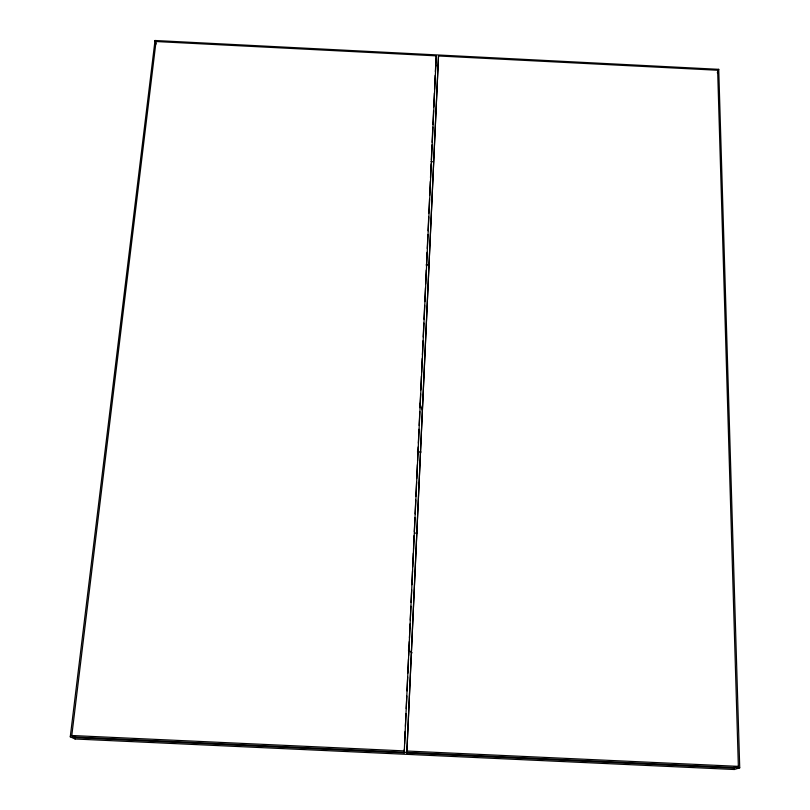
<?xml version="1.0" encoding="UTF-8"?>
<svg xmlns="http://www.w3.org/2000/svg" width="810" height="810" viewBox="0 0 810 810"><rect width="100%" height="100%" fill="white"/><g stroke="black" fill="none" stroke-linecap="round" stroke-linejoin="round"><path stroke-width="1.21" d="M404.19 752.865L436.256 55.86L156.036 41.533L71.786 735.51L76.565 737.697L404.19 752.865L404.362 749.068M404.595 744.015L405.172 731.369M405.405 726.317L405.982 713.671M406.215 708.618L406.792 695.982M407.025 690.92L407.663 677.018M407.835 673.221L408.463 659.32M408.645 655.533L409.273 641.621M409.455 637.835L410.083 623.923M410.255 620.136L410.893 606.234M411.065 602.438L411.652 589.801M411.875 584.739L412.513 570.837M412.685 567.04L413.323 553.139M413.495 549.342L414.133 535.44M414.305 531.654L414.943 517.742M415.115 513.955L415.753 500.043M415.925 496.257L416.563 482.355M416.735 478.558L417.373 464.656M417.545 460.86L418.183 446.958M418.355 443.161L418.993 429.259M419.165 425.473L419.803 411.561M419.975 407.774L420.613 393.862M420.785 390.076L421.413 376.174M421.595 372.377L422.223 358.476M422.405 354.679L423.033 340.777M423.205 336.98L423.843 323.079M424.015 319.282L424.653 305.38M424.825 301.593L425.463 287.682M425.635 283.895L426.273 269.983M426.445 266.196L427.083 252.295M427.255 248.498L427.893 234.596M428.065 230.799L428.703 216.898M428.875 213.101L429.513 199.199M429.685 195.412L430.323 181.501M430.495 177.714L431.133 163.802M431.305 160.015L431.993 144.848M432.115 142.317L432.803 127.15M432.925 124.618L433.563 110.717M433.735 106.92L434.373 93.018M434.545 89.232L435.173 75.32M435.355 71.533L436.256 55.86M406.822 752.986L438.514 55.981L717.64 70.247L738.356 766.371L732.959 768.082L406.822 752.986L438.514 55.981M70.267 736.827L155.014 40.5L718.733 69.326L739.732 767.819L734.305 769.5L75.077 738.993L70.267 736.827L739.732 767.819M75.077 738.993L75.381 736.482M717.296 72.799L718.733 69.326M71.786 735.51L404.504 750.91M407.177 751.042L738.356 766.371M417.433 451.869L421.078 452.041M414.609 533.061L417.059 533.172M430.96 161.666L433.36 161.787M426.171 264.88L428.652 265.002M435.567 65.499L438.099 65.63M412.138 652.84L408.382 650.106M419.803 403.39L422.425 410.457M155.014 40.5L156.006 44.105M734.235 766.969L734.305 769.5"/></g></svg>
